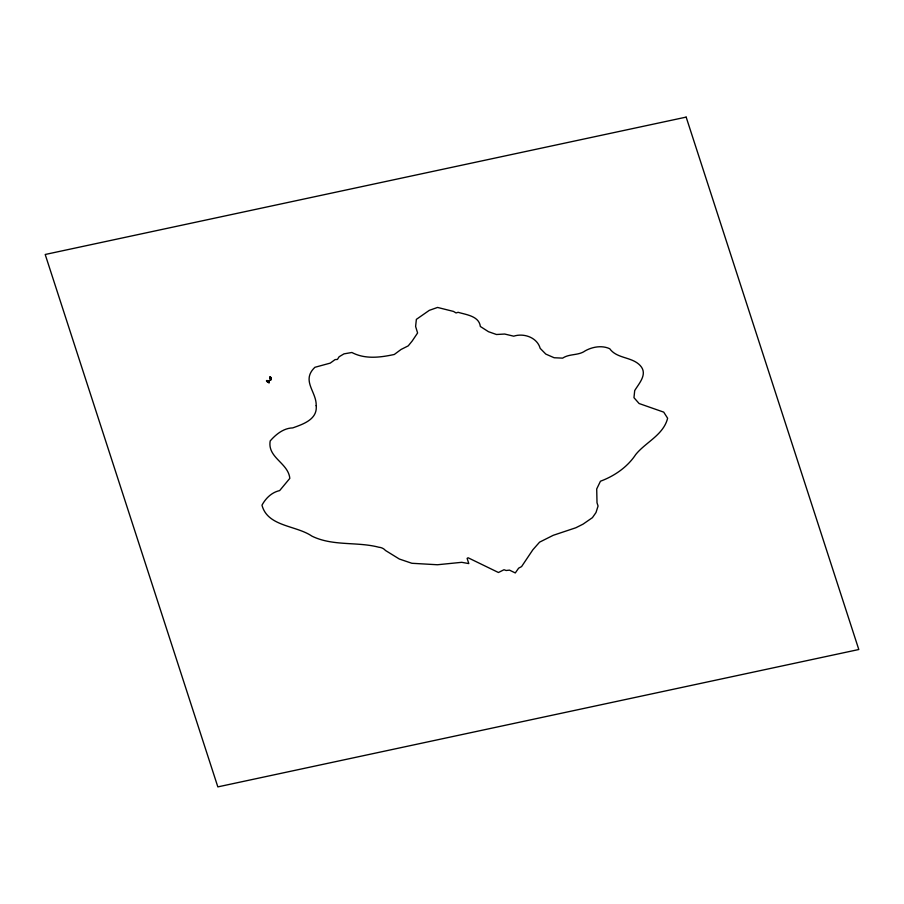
<?xml version="1.0" encoding="UTF-8"?>
<svg xmlns="http://www.w3.org/2000/svg" width="904" height="904" viewBox="0 0 904 904"><rect width="100%" height="100%" fill="white"/><g stroke="black" fill="none" stroke-linecap="round" stroke-linejoin="round"><path stroke-width="1.36" d="M271.008 379.092L270.522 379.929L270.217 376.934L270.16 378.742L269.821 377.815L270.217 376.934L270.884 377.42L271.223 379.736L270.522 379.929L270.013 378.527M269.313 382.618L268.883 381.239L266.488 380.866L268.917 382.742L269.302 381.115M268.917 382.742L269.369 381.827L266.838 380.471L267.991 381.07M270.217 376.934L271.121 377.996L270.884 379.431M268.104 382.2L269.313 381.838L268.194 381.737M266.488 380.866L267.765 381.205L267.2 381.861M268.285 381.081L269.053 380.765L267.934 381.533M267.979 381.635L268.974 382.076M269.912 377.228L270.149 378.211M316.185 405.625C317.677 419.433 303.077 424.168 292.76 427.897C283.596 428.134 275.935 434.338 270.194 440.937C267.256 457.74 288.32 462.916 289.811 478.385L279.664 490.589C271.742 492.341 265.742 498.206 261.979 505.178C267.573 526.738 296.06 525.224 311.903 536.128C332.853 546.4 357.069 541.496 378.821 547.236A8.938 7.401 1.6 0 1 385.432 550.446L399.353 559.034L411.885 563.282L437.423 564.751L461.707 562.322L468.803 563.587L467.119 558.389L468.102 557.768L498.443 572.503L504.003 569.735L506.15 570.503L509.506 570.13L515.291 572.944L518.625 568.175L521.585 566.582L532.851 549.779L539.575 542.163L553.237 535.304L575.859 527.755L583.046 524.15L592.425 517.653L595.996 512.545L598.064 506.025L597.013 502.782L596.708 488.962L600.459 481.222C614.358 476.069 627.466 467.085 635.693 454.576C645.705 442.135 663.457 435.005 667.627 418.236L663.717 412.134L639.105 403.523L633.964 397.681L634.698 390.584C639.162 383.183 647.999 374.041 640.269 365.589C631.885 356.571 617.025 358.899 609.725 348.729C602.041 345.147 592.606 346.763 585.317 350.775C578.515 355.781 569.565 353.487 562.638 358.131L554.152 357.747L545.813 354.097L540.185 348.368C537.168 337.418 523.789 332.853 513.732 336.186L504.681 334.039L496.477 334.503L488.454 331.689L480.34 326.48C479.131 316.016 466.114 314.716 458.125 312.309L456.057 312.942L453.469 311.417L437.559 307.439L429.31 310.343L416.36 319.372L415.614 326.468L417.591 332.988L412.122 341.102L408.235 345.859L401.048 349.475L394.302 354.47C380.256 357.498 365.103 359.453 351.882 352.492L343.972 353.871L339.124 356.752L337.418 359.43L335.079 359.6L330.254 363.114L314.897 367.295C300.93 380.686 316.66 391.635 316.185 405.625M686.159 117.113L45.2 254.487L217.841 786.887L858.8 649.513L686.159 117.113"/></g></svg>
